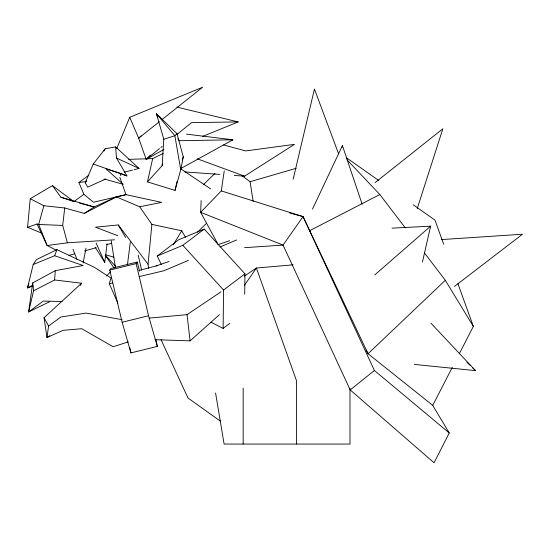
<?xml version="1.0" encoding="UTF-8"?>
<svg xmlns="http://www.w3.org/2000/svg" width="550" height="550" viewBox="0 0 550 550"><rect width="100%" height="100%" fill="white"/><g stroke="black" fill="none" stroke-linecap="round" stroke-linejoin="round"><path stroke-width="0.82" d="M210.973 322.19L223.121 328.419L223.554 290.043L182.827 245.307L157.218 256.032L161.308 264.461M244.709 294.284L244.942 273.817L204.215 229.082L178.606 239.807L157.218 256.032M201.149 200.551L200.647 212.334L218.226 244.75M147.455 181.892L162.167 165.612L163.797 139.239L156.399 113.671L177.018 133.705L183.274 156.778L180.737 169.689L175.044 190.403L147.455 181.892L152.673 158.606L163.199 153.436M49.466 301.819L28.607 311.974L33.598 290.812L54.601 279.971L55.289 270.662L83.133 265.512L54.649 255.729L33.193 264.522L27.5 287.973L33.062 285.918M41.841 233.179L27.569 227.329L30.257 198.701L52.449 185.618L73.886 201.609L83.916 194.308L93.486 202.228L125.971 194.659L161.7 202.393L139.693 206.759L116.38 196.886L94.112 206.951L84.308 213.421L64.708 207.969L43.856 205.748L30.257 198.701M148.624 268.311L148.053 264.234L151.896 224.373L139.693 206.759M114.517 239.807L67.389 242.804L62.707 225.424L64.708 207.969M95.246 247.211L104.768 262.446L107.064 243.767M127.435 264.907L130.322 242M54.601 279.971L81.586 283.229L44.048 317.714L48.586 326.04L46.991 337.549L63.023 330.357L81.723 328.714L113.128 346.754L128.274 341.901M55.289 270.662L32.718 282.886L28.607 311.974L43.264 301.07L62.116 301.524M365.998 349.979L368.06 353.732L432.733 405.377L449.24 432.974L434.046 462.763L350.206 389.929L283.037 245.087L200.647 212.334L221.286 190.905L224.235 170.906M342.141 147.297L342.423 145.606L362.106 204.071M83.112 262.934L86.034 248.112M162.167 165.612L162.484 163.996M175.044 190.403L177.038 181.404M422.448 261.944L430.657 226.16L392.061 228.154M293.178 179.156L314.442 89.052L338.635 153.911M43.856 205.748L38.651 224.476L47.135 245.527L56.114 250.126M117.872 303.188L109.312 283.731L110.942 278.004L94.284 267.259L56.946 249.645L36.41 259.627L33.193 264.522M182.318 160.071L183.274 156.778M28.772 283.924L27.5 287.973L32.656 285.23M417.237 208.539L442.839 128.796L375.059 182.648M54.649 255.729L56.946 249.645M116.751 148.548L129.724 117.308L202.593 87.237L161.982 119.618M121.598 183.893L105.229 179.245L87.725 187.124L85.229 182.792L93.239 164.003L105.208 148.748L115.617 146.912L139.074 168.438L134.104 169.682M312.476 209.137L342.423 145.606M432.733 405.377L452.258 367.407M459.291 353.732L473.344 326.391L457.944 283.718M85.229 182.792L86.536 180.572M103.909 150.968L105.208 148.748M80.273 285.443L81.586 283.229M173.284 244.75L181.754 230.801L151.896 224.373M244.262 285.581L256.396 268.022L293.116 264.846M155.925 339.762L157.328 346.404L130.928 352.908L122.148 322.259L109.725 270.119L110.818 268.544L137.225 262.034L139.549 271.116M109.725 270.119L136.125 263.608L137.225 262.034M221.286 190.905L303.05 216.604L283.037 245.087L244.599 247.665M150.308 155.1L146.183 159.397L138.683 138.194L129.724 117.308M106.576 275.949L110.667 271.679M114.18 268.022L115.349 266.798L111.231 240.873M197.539 232.121L206.614 223.197M203.569 184.491L215.057 173.36M424.524 253.062L445.314 280.294L368.06 353.732L303.05 216.604L289.816 212.988M141.157 135.857L138.683 138.194L159.321 121.736M177.018 133.705L174.866 135.74L163.797 139.239M155.004 339.687L190.066 340.856L219.491 314.662M374.729 274.945L430.657 226.16M159.528 148.589L146.183 159.397L163.914 149.435M160.861 147.51L162.195 146.424M176.873 134.537L191.551 122.643L238.184 121.921L202.496 136.462M350.206 389.929L374.406 370.487L303.05 216.604M454.493 286.413L522.5 234.238L441.485 239.566M182.827 245.307L204.215 229.082M223.554 290.043L244.942 273.817M223.121 328.419L229.804 323.345M48.586 326.04L60.823 317.027L86.096 313.074L122.059 319.688M83.916 194.308L78.891 182.49L88.495 175.471M149.05 318.134L187.055 314.641L221.018 291.809M244.365 276.107L256.396 268.022L296.581 380.957L296.581 444.056M49.741 335.706L46.991 337.549L44.048 317.714M234.321 175.443L244.544 176.172L294.477 144.361L245.712 150.913L223.541 144.953M180.909 168.472L232.891 139.796L186.457 134.124M84.308 213.421L116.38 196.886L125.971 194.659L119.824 177.224M309.231 230.911L379.816 194.528L405.288 227.879M188.471 260.356L164.024 270.717L139.157 276.629M220.007 246.991L236.569 239.979M27.569 227.329L37.056 223.994L38.651 224.476L62.707 225.424M138.861 270.531L156.111 265.918L169.036 261.484M218.302 244.585L229.611 240.708M241.842 175.608L250.099 181.713L296.223 168.286M68.977 255.42L74.731 253.784M84.597 250.972L96.099 247.699M106.789 244.654L111.719 243.251M124.149 172.164L132.44 170.094M122.148 322.259L148.548 315.748L157.328 346.404M109.312 283.731L112.626 282.941M156.111 265.918L157.774 265.616M67.389 242.804L47.135 245.527L37.056 223.994M231.213 140.016L232.891 139.796L179.424 140.711L177.732 138.786M78.891 182.49L86.405 181.521M103.95 179.266L105.621 179.053M148.053 264.234L118.291 224.95L95.501 227.198L117.769 235.702M128.652 159.349L152.673 158.606M184.903 171.93L219.835 174.419M414.274 364.402L475.502 370.631L430.849 323.084M176.859 107.085L238.184 121.921M79.551 203.101L94.112 206.951L60.906 197.216L52.449 185.618M105.531 254.739L113.74 257.139M115.617 146.912L116.538 158.084L126.926 175.917L93.239 164.003M60.906 197.216L73.886 201.609M197.271 158.806L244.544 176.172M120.773 173.504L126.926 175.917M116.538 158.084L139.074 168.438M180.647 168.788L210.629 188.87M346.555 157.829L378.84 180.572M413.222 204.792L434.981 220.11L443.699 244.269M220.557 421.272L187.99 397.994L161.019 339.666M374.406 370.487L449.24 432.974M123.234 184.353L106.006 168.871L120.003 173.202L120.698 175.588M466.943 362.196L470.002 365.207M472.443 367.62L475.502 370.631M347.029 159.823L379.816 194.528M105.284 255.124L115.644 266.372M105.194 255.2L113.96 267.864M445.314 280.294L473.344 326.391M118.291 224.95L125.647 237.559M181.754 230.801L185.529 237.332M96.113 243.052L104.768 262.446M157.678 116.813L156.399 113.671L174.866 135.74L180.737 169.689M73.019 249.246L76.952 259.428M136.125 263.608L148.548 315.748M138.174 255.111L141.625 270.119M129.876 347.93L130.928 352.908M215.579 393.023L224.111 444.056L349.993 444.056L349.993 388.41M250.099 181.713L253.151 201.396M187.055 314.641L190.066 340.856M32.718 282.886L33.598 290.812M243.162 388.053L243.162 444.056"/></g></svg>
